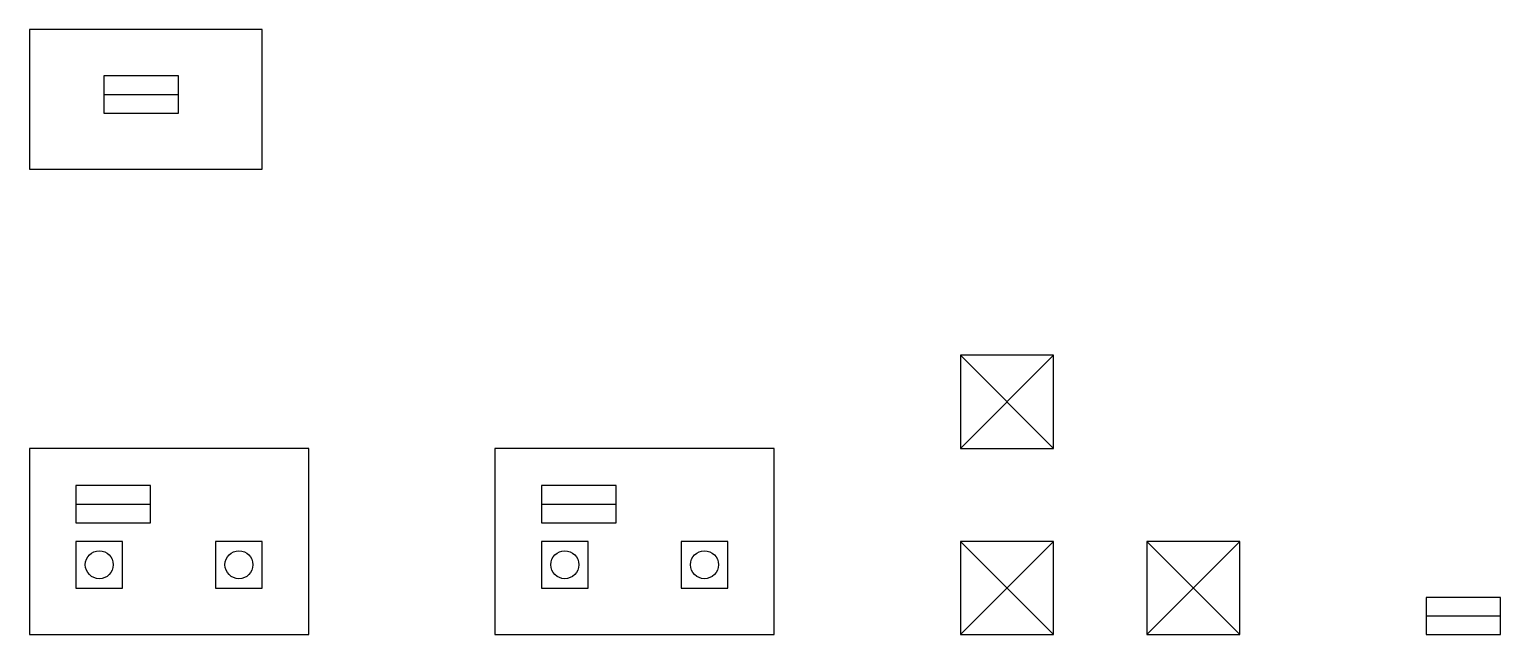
# Model space of a CAD drawing. Header units: metres. Extents: x 0 to 158, y 0 to 65.
import ezdxf

# ---------------------------------------------------------------- set-up
doc = ezdxf.new("R2010")
doc.units = ezdxf.units.M

# ---------------------------------------------------------------- blocks, each defined once
blk = doc.blocks.new('INNER_BLOCK')
blk.add_lwpolyline([(0, 0), (5, 0), (5, 5), (0, 5), (0, 0)])
blk.add_circle((2.5, 2.5), 1.5)
blk = doc.blocks.new('MULTI_PARENT_BLOCK')
blk.add_line((0, 2), (8, 2))
blk.add_lwpolyline([(0, 0), (8, 0), (8, 4), (0, 4), (0, 0)])
blk = doc.blocks.new('OUTER_BLOCK')
blk.add_lwpolyline([(0, 0), (30, 0), (30, 20), (0, 20), (0, 0)])
for name, p in [('MULTI_PARENT_BLOCK', (5, 12)), ('INNER_BLOCK', (5, 5)), ('INNER_BLOCK', (20, 5))]:
    blk.add_blockref(name, p)
blk = doc.blocks.new('SECOND_OUTER')
blk.add_lwpolyline([(0, 0), (25, 0), (25, 15), (0, 15), (0, 0)])
blk.add_blockref('MULTI_PARENT_BLOCK', (8, 6))
blk = doc.blocks.new('STANDALONE_BLOCK')
for p, q in [((0, 0), (10, 10)), ((10, 0), (0, 10))]:
    blk.add_line(p, q)
blk.add_lwpolyline([(0, 0), (10, 0), (10, 10), (0, 10), (0, 0)])

msp = doc.modelspace()

# ---------------------------------------------------------------- block references
at = {"layer": 'LAYER_A'}
for name, p in [('SECOND_OUTER', (0, 50)), ('OUTER_BLOCK', (0, 0)), ('STANDALONE_BLOCK', (100, 0)), ('STANDALONE_BLOCK', (120, 0))]:
    msp.add_blockref(name, p, dxfattribs=at)
at = {"layer": 'LAYER_B'}
for name, p in [('STANDALONE_BLOCK', (100, 20)), ('OUTER_BLOCK', (50, 0))]:
    msp.add_blockref(name, p, dxfattribs=at)
at = {"layer": 'LAYER_C'}
msp.add_blockref('MULTI_PARENT_BLOCK', (150, 0), dxfattribs=at)

doc.saveas('drawing.dxf')
